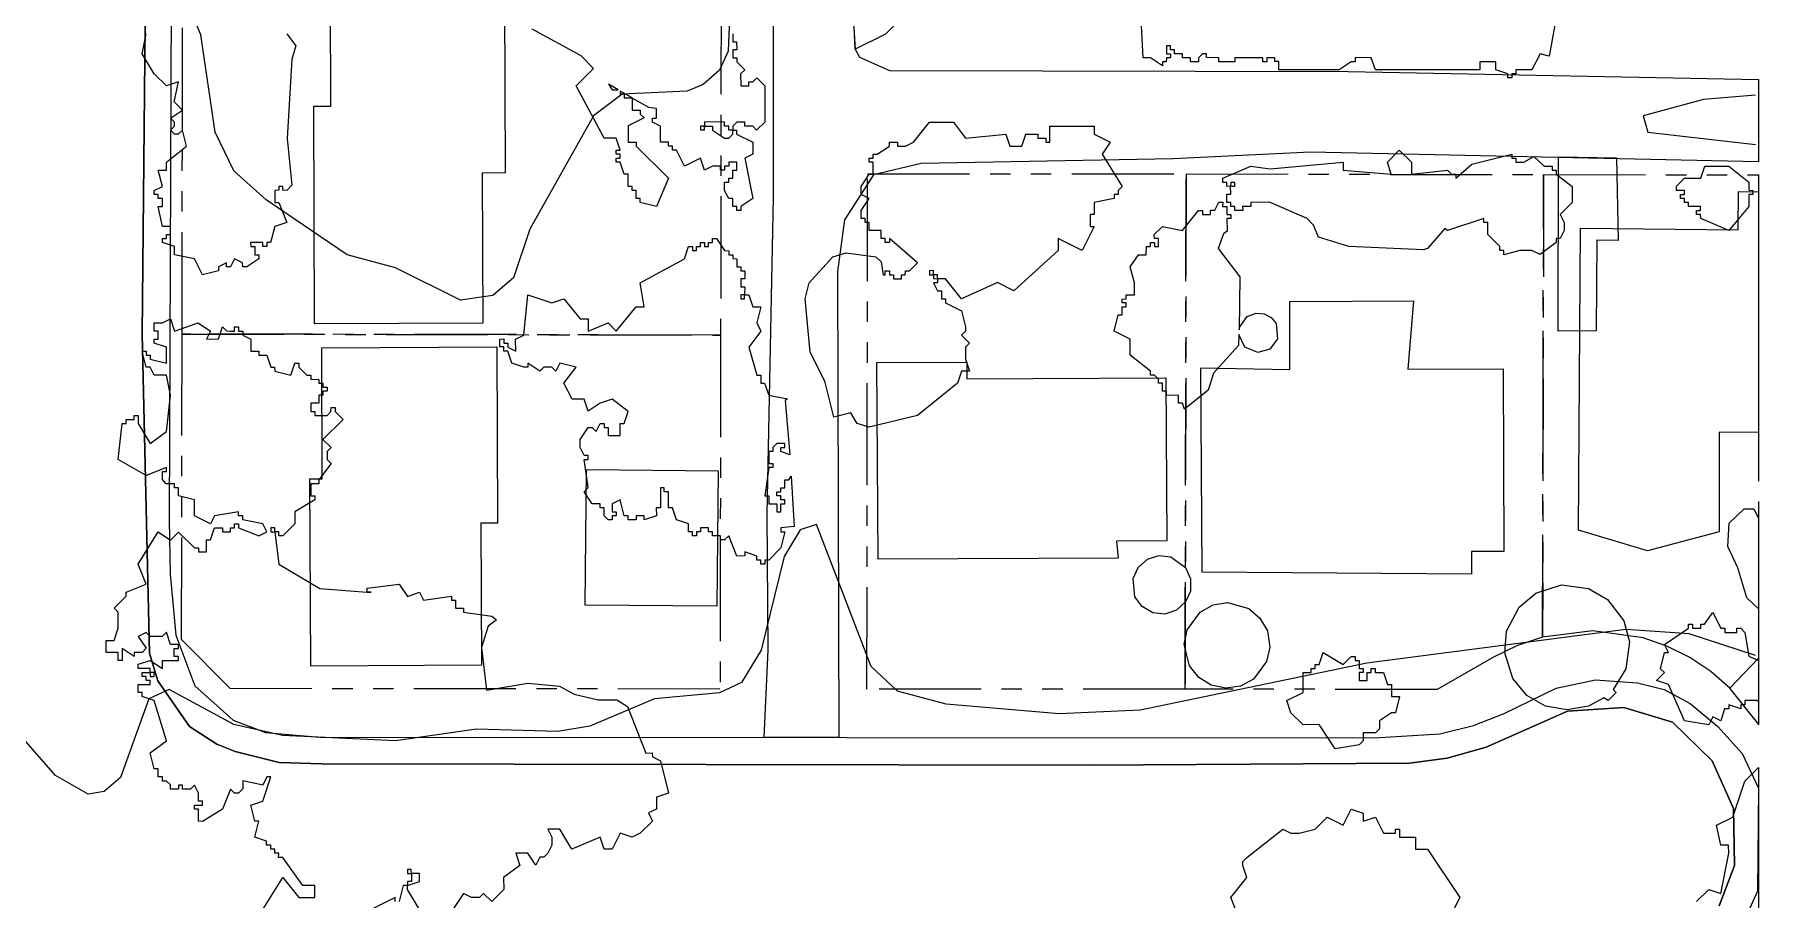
# Model space of a CAD drawing. Header units: metres. Extents: x -550 to 550, y -500 to 950.
# Drawn here: x 442.7 to 550, y 788.9 to 842.7 of the extents above; entities that cross this region are included whole.
import ezdxf

# ---------------------------------------------------------------- set-up
doc = ezdxf.new("R2010")
doc.units = ezdxf.units.M
doc.header["$LTSCALE"] = 2
doc.linetypes.add('PHANTOM', pattern=[6.35, 3.175, -0.635, 0.635, -0.635, 0.635, -0.635])
for name, color, linetype in [('SITE-BLDG-EXIST', 7, 'CONTINUOUS'), ('SITE-PARKING', 250, 'CONTINUOUS'), ('SITE-PROPERTY', 7, 'PHANTOM'), ('SITE-ROAD-CURB', 7, 'CONTINUOUS'), ('SITE-ROAD-GRAVEL', 32, 'CONTINUOUS'), ('SITE-ROAD-PAVED', 7, 'CONTINUOUS'), ('SITE-TREE-CANOPY', 94, 'CONTINUOUS'), ('TOPO-CONTOUR-MINOR', 9, 'CONTINUOUS')]:
    doc.layers.add(name, color=color, linetype=linetype)

msp = doc.modelspace()

# ---------------------------------------------------------------- linework, layer by layer
at = {"layer": 'SITE-BLDG-EXIST'}
for points in [[(470.56, 834.09), (470.59, 824.75), (460.12, 824.71), (460.07, 838.26), (461.14, 838.26), (461.12, 844.75), (471.94, 844.79), (471.98, 834.1)], [(547.56, 817.97), (547.56, 811.77), (543.1, 810.58), (538.8, 811.86), (538.93, 830.66), (548.74, 830.55), (548.76, 832.94), (550, 832.93), (550, 817.94)], [(534.14, 810.55), (532.13, 810.54), (532.13, 809.12), (515.38, 809.26), (515.29, 821.96), (520.83, 821.87), (520.82, 826.09), (528.52, 826.13), (528.18, 821.89), (534.1, 821.91)], [(471.51, 812.31), (470.48, 812.31), (470.51, 803.46), (459.89, 803.41), (459.84, 815.06), (460.6, 815.07), (460.57, 823.22), (471.47, 823.27)], [(495.2, 810.06), (495.13, 822.3), (500.73, 822.33), (500.73, 821.28), (513.12, 821.35), (513.17, 811.21), (510.04, 811.19), (510.15, 810.13)], [(476.97, 807.21), (477.06, 815.65), (485.25, 815.56), (485.16, 807.13)]]:
    msp.add_lwpolyline(points, close=True, dxfattribs=at)
at = {"layer": 'SITE-PARKING'}
for points in [[(506.76, 853.87), (506.12, 853.24), (505.91, 853.31), (505.72, 852.84), (495.66, 842.72), (493.78, 841.8), (493.53, 847.34), (495.82, 848.95), (495.78, 853.08), (501.01, 859.05)], [(541.27, 829.9), (539.93, 829.91), (539.89, 824.27), (537.52, 824.26), (537.54, 835.09), (541.16, 835.04)]]:
    msp.add_lwpolyline(points, close=True, dxfattribs=at)
at = {"layer": 'SITE-PROPERTY'}
for points in [[(485.4, 824.01), (451.88, 824.07), (451.91, 845.39), (485.43, 845.34)], [(514.31, 801.97), (494.5, 801.97), (494.55, 834.05), (514.37, 834.03)], [(536.56, 805.22), (534.99, 804.7), (533.5, 803.97), (530, 801.96), (514.31, 801.97), (514.37, 834.03), (536.62, 833.99)], [(548.21, 802.03), (547.03, 803.07), (545.72, 803.95), (544.3, 804.66), (542.82, 805.17), (539.69, 805.61), (536.56, 805.22), (536.62, 833.99), (550, 833.97), (550, 803.9)], [(485.36, 801.98), (454.88, 802.01), (451.84, 805.06), (451.88, 824.07), (485.4, 824.01)], [(549.94, 799.87), (548.21, 802.03), (550, 803.9), (550, 799.75)]]:
    msp.add_lwpolyline(points, close=True, dxfattribs=at)
at = {"layer": 'SITE-ROAD-CURB'}
for points in [[(451.34, 882.45), (451.07, 812.5), (451.13, 809.12), (451.5, 805.34), (452.68, 802.19), (455.06, 800.04), (457.08, 799.28), (460.45, 798.99), (526.08, 798.95), (530.17, 799.2), (532.26, 799.71), (534.17, 800.46), (537.4, 802.03), (539.86, 802.55), (542.46, 802.36), (544.13, 801.96), (545.74, 801.09), (547.47, 799.66), (548.98, 797.98), (550, 795.82), (549.93, 789.41), (549.04, 787.44)], [(547.56, 788.49), (548.51, 791), (548.45, 794.55), (547.11, 797.52), (544.64, 799.93), (541.62, 800.83), (538.12, 800.61), (533.04, 798.36), (530.63, 797.69), (528.27, 797.38), (508.41, 797.24), (460.56, 797.33), (457.92, 797.42), (455.19, 798.1), (454.04, 798.56), (452.35, 799.66), (450.36, 802.5), (449.86, 804.22), (449.4, 824.06), (449.67, 851.95)]]:
    msp.add_lwpolyline(points, dxfattribs=at)
at = {"layer": 'SITE-ROAD-GRAVEL'}
msp.add_lwpolyline([(493.51, 846.2), (493.78, 841.8), (494.05, 841.29), (495.9, 840.46), (524.46, 840.41), (550, 839.9), (550, 834.79), (522.11, 835.38), (513.57, 834.98), (497.89, 834.69), (494.92, 833.98), (493.1, 831.18), (492.68, 827.97), (492.76, 798.99), (488.11, 798.97), (488.35, 804.41), (488.3, 812.89), (488.7, 832.56), (488.67, 858.11)], dxfattribs=at)
at = {"layer": 'SITE-ROAD-PAVED'}
msp.add_lwpolyline([(439.45, 950), (449.81, 950), (449.57, 867.77), (449.67, 851.95), (449.4, 824.06), (449.86, 804.22), (450.36, 802.5), (452.35, 799.66), (454.04, 798.56), (455.19, 798.1), (457.92, 797.42), (460.56, 797.33), (508.41, 797.24), (528.27, 797.38), (530.63, 797.69), (533.04, 798.36), (538.12, 800.61), (541.62, 800.83), (544.64, 799.93), (547.11, 797.52), (548.45, 794.55), (548.51, 791), (547.56, 788.49)], dxfattribs=at)
at = {"layer": 'SITE-TREE-CANOPY'}
for points in [[(537.5, 844.32), (536.97, 841.37), (536.4, 841.51), (535.9, 840.51), (534.9, 840.51), (534.9, 840.26), (534.65, 840.26), (534.65, 840.01), (534.4, 840.01), (534.4, 840.26), (533.65, 840.51), (533.65, 841.01), (532.65, 841.01), (532.65, 840.51), (526.15, 840.51), (525.9, 841.26), (524.9, 841.27), (524.9, 841.01), (524.65, 841.01), (523.9, 840.51), (520.14, 840.51), (520.15, 841.02), (519.9, 841.02), (519.9, 841.26), (519.39, 841.26), (519.4, 841.01), (519.15, 841.01), (519.15, 841.26), (517.4, 841.26), (517.4, 841.01), (516.4, 841.01), (516.4, 841.26), (515.64, 841.27), (515.65, 841.51), (515.4, 841.51), (515.15, 841.25), (515.15, 841.01), (514.65, 841.01), (514.65, 841.26), (514.15, 841.26), (514.15, 841.51), (513.65, 841.51), (513.64, 841.76), (513.4, 841.76), (513.4, 842.01), (513.15, 842.01), (513.15, 841.51), (513.4, 841.51), (513.4, 841.26), (513.15, 841.26), (513.14, 841.01), (512.9, 841.01), (512.9, 840.76), (512.15, 841.26), (511.69, 841.26), (511.58, 843.66)], [(458.4, 842.76), (458.96, 842), (458.71, 841.18), (458.43, 836.23), (458.71, 833.33), (458.4, 833.01), (458.15, 833.02), (458.15, 833.26), (457.9, 833.26), (457.9, 833.02), (457.65, 833), (457.65, 832.26), (457.9, 832.26), (458.4, 831.01), (457.65, 830.76), (457.39, 829.76), (457.15, 829.76), (457.15, 829.51), (456.9, 829.51), (456.9, 829.76), (456.14, 829.76), (456.15, 829.51), (456.4, 829.51), (456.4, 829.01), (456.65, 829.01), (456.65, 828.76), (455.9, 828.26), (455.65, 828.26), (455.64, 828.51), (455.15, 828.76), (454.9, 828.26), (454.65, 828.26), (454.65, 828.51), (454.15, 828.26), (454.15, 828.01), (453.15, 827.76), (452.65, 828.76), (451.4, 829.01), (451.4, 829.51), (450.65, 829.77), (450.65, 830.01), (450.9, 830.01), (450.9, 830.27), (451.15, 830.27), (451.15, 830.77), (450.65, 830.76), (450.4, 832.01), (450.65, 832.01), (450.65, 832.51), (450.4, 832.51), (450.4, 832.76), (450.14, 832.76), (450.14, 833.01), (450.65, 833.26), (450.4, 834.26), (450.9, 834.26), (450.9, 834.76), (452.15, 835.76), (451.9, 836.76), (451.64, 836.5), (451.4, 836.51), (451.15, 836.76), (451.4, 837.01), (451.4, 837.26), (451.15, 837.51), (451.9, 838.01), (451.39, 838.51), (451.65, 839.76), (450.9, 839.51), (450.15, 840.26), (449.4, 841.51), (449.64, 842.76)], [(486.15, 842.76), (486.15, 842.26), (486.39, 842.26), (486.4, 841.76), (486.15, 841.76), (486.15, 841.26), (486.4, 841.26), (486.4, 841.01), (486.9, 840.51), (486.64, 840.26), (486.65, 839.51), (487.15, 839.51), (487.15, 839.77), (487.4, 839.76), (487.65, 840.01), (488.15, 839.51), (488.15, 837.26), (487.64, 836.76), (487.4, 837.01), (486.9, 837.01), (486.9, 837.26), (486.4, 837.26), (486.15, 837.01), (486.15, 836.76), (486.39, 836.76), (486.39, 836.51), (487.4, 836.01), (487.4, 835.26), (486.9, 835.02), (487.4, 832.51), (486.65, 832.01), (486.65, 831.76), (486.4, 831.76), (486.4, 832.01), (486.15, 832.01), (486.15, 832.51), (485.9, 832.51), (485.65, 833.01), (485.65, 833.52), (485.9, 833.52), (485.9, 833.76), (486.15, 833.76), (486.15, 834.26), (486.4, 834.26), (486.4, 834.76), (485.9, 834.76), (485.9, 834.51), (485.65, 834.51), (485.65, 834.26), (485.39, 834.26), (485.39, 834.51), (484.9, 834.51), (484.4, 834.26), (484.15, 835.01), (483.15, 834.51), (482.65, 835.51), (482.4, 835.51), (482.4, 835.76), (482.15, 835.76), (482.15, 836.01), (481.65, 836.01), (481.65, 837.01), (481.15, 837.26), (481.15, 837.51), (481.4, 837.51), (481.4, 838.11), (480.93, 838.16), (479.9, 838.75), (479.89, 838.01), (480.4, 838), (480.4, 837.76), (480.65, 837.52), (479.65, 837.02), (479.65, 836.01), (480.14, 836.01), (480.14, 835.76), (482.15, 833.76), (481.4, 832.01), (480.4, 832.26), (480.4, 832.51), (480.15, 832.51), (480.15, 833.01), (479.9, 833.01), (479.9, 833.26), (479.65, 833.26), (479.65, 834.01), (479.4, 834.01), (479.15, 834.76), (478.9, 834.76), (478.9, 835.01), (479.15, 835.01), (479.15, 835.26), (478.9, 835.26), (478.9, 835.51), (479.15, 835.51), (478.9, 836.26), (478.15, 836.26), (476.4, 839.51), (477.48, 840.59), (476.72, 841.39), (473.66, 843.04)], [(456.9, 788.26), (458.15, 790.26), (459.15, 789.01), (460.15, 789.01), (460.15, 789.76), (459.4, 789.76), (458.15, 791.51), (457.89, 791.51), (457.9, 791.76), (457.65, 791.76), (457.65, 792.01), (457.4, 792.01), (457.4, 792.26), (457.14, 792.26), (457.14, 792.52), (456.4, 792.76), (456.65, 793.76), (456.4, 793.76), (456.15, 794.76), (456.9, 795.01), (457.4, 796.51), (457.15, 796.51), (456.9, 796.01), (455.65, 796.27), (455.65, 795.77), (455.4, 795.51), (455.15, 795.51), (454.89, 795.75), (454.39, 794.51), (453.15, 793.75), (452.9, 793.76), (452.9, 794.51), (452.65, 794.51), (452.65, 794.76), (453.15, 794.76), (453.15, 795.01), (452.9, 795.01), (452.9, 795.51), (452.65, 796.01), (452.4, 795.76), (451.9, 795.76), (451.9, 796.01), (451.65, 796.01), (451.65, 795.76), (451.15, 795.76), (451.15, 796.02), (450.9, 796.26), (450.65, 796.26), (450.65, 796.51), (450.39, 796.51), (450.4, 797.01), (450.15, 797.01), (449.9, 798.01), (450.9, 798.76), (450.15, 801.26), (449.4, 801.51), (449.4, 801.76), (449.14, 801.76), (449.15, 802.26), (449.9, 802.26), (449.9, 802.51), (449.65, 802.51), (449.64, 802.76), (449.4, 802.76), (449.4, 803.01), (449.9, 803.01), (449.9, 803.26), (449.15, 803.26), (449.15, 803.52), (449.9, 803.76), (450.65, 803.26), (450.65, 803.76), (451.65, 803.76), (451.65, 804.01), (451.39, 804.01), (451.39, 804.51), (451.65, 804.51), (451.65, 804.76), (451.15, 804.76), (450.9, 805.52), (450.64, 805.26), (449.9, 805.26), (449.65, 805.51), (449.15, 805.26), (449.65, 804.52), (449.4, 804.26), (448.89, 804.26), (448.89, 804), (448.15, 804.51), (448.15, 803.76), (447.9, 803.76), (447.9, 804.26), (447.15, 804.26), (447.15, 805.01), (447.65, 805.01), (447.9, 805.76), (447.9, 806.76), (447.65, 807.01), (448.4, 807.77), (448.4, 808.01), (449.64, 808.51), (449.15, 809.76), (450.4, 811.76), (451.15, 811.25), (451.65, 811.75), (452.65, 810.76), (452.9, 810.76), (452.9, 810.51), (453.4, 810.51), (453.4, 811.26), (453.65, 811.26), (453.9, 812.01), (454.4, 812.01), (454.39, 811.76), (454.9, 811.76), (454.9, 812.01), (455.15, 812.01), (455.15, 812.26), (455.4, 812.26), (455.4, 812.01), (456.65, 811.51), (457.15, 811.76), (456.9, 812.26), (455.65, 812.51), (455.65, 812.76), (455.4, 812.76), (455.4, 813.01), (453.9, 812.76), (453.64, 812.26), (452.65, 812.77), (452.65, 813.76), (451.65, 814.01), (451.65, 814.51), (451.4, 814.51), (451.4, 814.76), (450.89, 814.76), (450.65, 815.02), (450.65, 815.52), (450.9, 815.52), (450.9, 815.76), (449.65, 815.26), (447.9, 816.26), (448.15, 818.51), (448.4, 818.51), (448.4, 818.76), (448.9, 818.75), (448.9, 819.01), (449.14, 819.01), (449.15, 818.51), (449.9, 817.26), (450.9, 818.01), (451.15, 820.26), (450.9, 821.51), (450.14, 821.51), (449.9, 822.01), (449.65, 822.01), (449.4, 823.01), (449.65, 823.01), (449.65, 822.76), (449.9, 822.76), (449.9, 822.51), (450.9, 822.26), (450.9, 823.26), (450.15, 823.51), (450.15, 823.76), (450.4, 823.76), (450.4, 824.26), (450.15, 824.26), (450.15, 824.76), (450.65, 824.76), (451.15, 825.01), (451.4, 824.26), (452.89, 824.76), (453.64, 824.26), (453.4, 823.76), (454.15, 823.77), (454.4, 824.51), (454.65, 824.27), (454.89, 824.26), (455.15, 824.26), (455.15, 824.51), (455.4, 824.51), (455.4, 824.26), (455.65, 824.26), (455.65, 824.01), (456.15, 823.76), (456.15, 823.01), (456.65, 823.01), (456.65, 822.76), (457.15, 822.76), (457.4, 822.01), (457.64, 822.01), (457.65, 821.76), (458.65, 821.51), (458.89, 822.26), (459.15, 822.26), (459.15, 822.01), (459.65, 821.51), (459.9, 821.51), (459.9, 821.26), (460.4, 821.25), (460.4, 821.01), (460.65, 821.01), (460.65, 820.77), (460.9, 820.76), (460.9, 820.51), (460.65, 820.51), (460.65, 820.26), (460.39, 820.26), (460.4, 819.76), (459.9, 819.76), (459.9, 819.26), (460.15, 819.26), (460.15, 819.01), (460.9, 819.01), (461.14, 819.26), (461.15, 819.51), (461.4, 819.51), (461.4, 819.26), (461.9, 818.76), (460.65, 817.51), (461.15, 817.02), (460.9, 816.76), (460.9, 816.26), (461.15, 816.01), (460.4, 815.01), (460.4, 814.76), (459.9, 814.76), (459.9, 814.01), (460.15, 814.01), (460.15, 813.76), (458.9, 813.01), (458.9, 812.26), (458.15, 811.51), (457.9, 811.51), (457.9, 811.76), (457.65, 811.76), (457.9, 809.76), (460.45, 808.24), (463.4, 808.02), (463.4, 808.26), (465.4, 808.51), (465.9, 807.75), (466.65, 808.01), (466.9, 807.51), (468.65, 807.76), (468.65, 807.51), (468.9, 807.51), (468.9, 807.01), (469.4, 807.01), (469.4, 806.76), (471.15, 806.51), (471.44, 806.29), (470.92, 805.89), (470.51, 804.57), (470.82, 801.92), (473.4, 802.34), (475.38, 802.16), (476.29, 801.66), (477.78, 801.32), (478.94, 801.32), (479.6, 800.9), (480.74, 798), (481.14, 798.01), (481.15, 797.76), (481.65, 797.51), (482.15, 795.51), (481.4, 795.26), (481.4, 794.51), (480.9, 794.27), (481.15, 793.76), (480.4, 793.01), (479.9, 792.77), (479.15, 793.01), (478.64, 792.01), (478.15, 792.01), (477.9, 792.76), (476.14, 792.01), (475.39, 793.26), (474.65, 793.26), (474.9, 792.76), (474.9, 792.26), (474.65, 791.76), (474.4, 791.52), (474.15, 791.52), (473.9, 791.02), (473.4, 791.76), (472.65, 791.76), (472.9, 791.01), (471.89, 790.26), (471.9, 789.5), (471.15, 788.76), (470.65, 789.26), (470.4, 789.01), (469.9, 789.01), (469.4, 789.26), (468.39, 787.76)], [(546.15, 788.76), (546.9, 789.51), (547.65, 789.26), (548.15, 791.76), (548.14, 792.26), (547.65, 792.26), (547.39, 793.51), (548.4, 794.01), (549.15, 796.26), (550, 797.11), (550, 785.59)], [(517.65, 787.76), (517.15, 789.02), (518.15, 790.26), (517.9, 791.01), (517.9, 791.26), (518.15, 791.51), (520.4, 793.26), (520.89, 793.02), (521.4, 793.01), (522.4, 793.26), (523.15, 794.01), (524.15, 793.51), (524.65, 794.51), (525.4, 794.26), (525.4, 793.76), (526.15, 794.01), (526.65, 793.01), (527.4, 793.01), (527.4, 793.26), (527.65, 793.26), (527.65, 792.76), (528.65, 792.76), (528.65, 792.01), (529.4, 792.02), (531.4, 789.01), (530.65, 787.51)], [(465.14, 788.76), (465.15, 789.01), (463.65, 788.26)], [(466.65, 788.27), (465.9, 789.51), (465.9, 789.76), (465.64, 789.76), (465.4, 788.76)]]:
    msp.add_lwpolyline(points, dxfattribs=at)
for points in [[(478.65, 839.26), (479.02, 839.26), (478.41, 839.61)], [(479.89, 838.76), (479.14, 839.19), (479.14, 839.01), (479.4, 839.01), (479.4, 838.76)], [(484.15, 837.01), (484.15, 836.77), (484.4, 836.77), (484.4, 837.01)], [(485.9, 836.76), (485.9, 837.01), (485.65, 837.01), (485.65, 837.26), (484.4, 837.27), (484.4, 837.01), (484.9, 837.01), (484.9, 836.76), (485.65, 836.26), (485.9, 836.26), (486.15, 836.51), (486.15, 836.76)], [(498.9, 827.26), (498.65, 827.26), (498.89, 826.76), (499.15, 826.76), (499.15, 826.26), (499.4, 826.26), (499.4, 826.01), (500.4, 825.51), (500.65, 824.51), (500.65, 824.26), (500.4, 824.01), (500.9, 823.51), (500.65, 823.26), (500.65, 822.51), (500.9, 821.76), (500.4, 821.76), (500.14, 821.01), (497.65, 819.01), (494.65, 818.27), (493.9, 818.51), (493.51, 819.17), (492.45, 818.9), (491.89, 821.14), (490.97, 822.95), (490.66, 826.26), (490.91, 827.25), (492.39, 828.88), (493.22, 829.12), (495.05, 828.88), (495.39, 828.56), (495.52, 827.76), (495.65, 827.76), (495.65, 828.01), (495.9, 828.01), (495.9, 827.76), (496.15, 827.76), (496.15, 827.51), (496.65, 827.51), (496.65, 827.76), (496.89, 827.76), (496.9, 828.01), (497.15, 828.01), (497.65, 828.51), (495.9, 830.01), (495.9, 829.77), (495.65, 829.77), (495.65, 830.01), (495.4, 830.01), (495.4, 830.51), (494.64, 830.51), (494.65, 831.01), (494.4, 831.01), (494.4, 831.26), (494.15, 831.26), (494.15, 831.76), (494.65, 832.51), (494.15, 832.76), (494.15, 833.26), (494.65, 834.01), (494.89, 834), (494.9, 834.76), (494.65, 834.76), (494.65, 835.01), (494.9, 835.01), (494.9, 835.26), (495.15, 835.26), (495.9, 835.76), (495.9, 836.01), (496.4, 836.01), (496.4, 835.76), (496.9, 835.76), (497.4, 836.02), (498.4, 837.26), (499.9, 837.26), (500.65, 836.26), (503.15, 836.51), (503.4, 835.76), (504.15, 835.76), (504.4, 836.51), (505.15, 836.51), (505.15, 836.26), (505.65, 836.26), (505.65, 836.01), (505.9, 836), (505.9, 837.01), (508.65, 837.01), (508.65, 836.51), (509.65, 836.01), (509.15, 835.26), (510.4, 833.26), (510.15, 833.01), (510.15, 832.76), (509.9, 832.76), (509.9, 832.51), (508.65, 832.26), (508.65, 831.51), (508.4, 831.51), (508.4, 830.76), (508.65, 830.76), (507.9, 829.26), (506.4, 830.01), (506.4, 829.26), (503.65, 826.76), (502.64, 827.27), (500.4, 826.26), (499.39, 827.51), (498.9, 827.51)], [(516.9, 833.25), (516.9, 833.51), (516.65, 833.51), (516.65, 833.76), (518.4, 834.51), (519.61, 834.35), (524.15, 834.76), (524.15, 834.26), (527.14, 834.01), (526.9, 834.76), (527.64, 835.51), (528.4, 834.76), (528.4, 834.01), (530.65, 834.26), (530.9, 834.01), (531.15, 834.01), (531.15, 833.76), (532.15, 834.64), (534.64, 835.26), (534.64, 835.01), (534.9, 835.01), (534.9, 834.76), (535.4, 834.76), (536.01, 835.12), (536.65, 834.51), (537.15, 834.51), (537.15, 834.26), (537.4, 834.26), (537.4, 834.01), (538.4, 833.26), (538.4, 832.26), (537.65, 831.51), (537.9, 831.02), (537.9, 830.52), (537.65, 830.01), (537.4, 830.02), (537.4, 829.76), (536.4, 829.02), (535.89, 829.26), (535.15, 829.26), (534.15, 829.01), (534.15, 829.26), (533.9, 829.26), (533.9, 829.51), (533.15, 830.27), (533.15, 831.01), (532.9, 831.01), (532.9, 831.26), (530.65, 830.51), (530.48, 830.64), (529.39, 829.4), (529.14, 829.31), (524.51, 829.51), (522.62, 830.1), (522.31, 830.85), (521.9, 831.26), (519.56, 832.28), (518.4, 832.26), (518.4, 832.01), (517.89, 832.01), (517.9, 831.76), (517.4, 831.76), (517.4, 832.01), (517.15, 832.01), (517.15, 832.26), (516.9, 832.26), (516.9, 832.77), (517.15, 832.77), (517.14, 833.27)], [(549.39, 833.02), (549.65, 833.01), (549.65, 832.76), (549.4, 832.76), (549.4, 832.01), (548.15, 830.51), (546.4, 831.26), (546.39, 831.51), (546.15, 831.51), (546.15, 831.76), (546.39, 831.76), (546.39, 832.01), (545.65, 832.01), (545.65, 832.26), (545.4, 832.26), (545.4, 832.51), (545.15, 832.51), (545.15, 832.76), (545.4, 832.76), (545.4, 833.01), (544.9, 833.01), (544.9, 833.27), (545.4, 833.77), (546.4, 833.76), (546.65, 834.51), (548.15, 834.51), (549.39, 833.52)], [(517.4, 833.27), (517.4, 833.51), (517.15, 833.51), (517.14, 833.27)], [(517.72, 824.53), (518.18, 825.17), (518.73, 825.38), (519.22, 825.33), (519.66, 825.11), (519.97, 824.72), (520.05, 823.77), (519.59, 823.14), (518.84, 822.92), (518.03, 823.26), (517.65, 824.04), (517.63, 823.35), (516.08, 821.64), (515.75, 820.58), (514.27, 819.39), (514.15, 819.77), (513.9, 819.77), (513.9, 820.25), (513.15, 820.26), (513.15, 820.51), (512.9, 820.51), (512.9, 821.01), (512.65, 821.01), (512.65, 821.26), (512.4, 821.51), (512.15, 821.51), (512.15, 821.76), (510.9, 822.76), (510.9, 823.76), (509.89, 824.26), (510.15, 825.27), (510.39, 825.26), (510.39, 825.77), (510.65, 825.77), (510.65, 826.01), (510.4, 826.01), (510.4, 826.25), (510.65, 826.27), (510.65, 826.51), (511.15, 826.51), (511.15, 827.26), (510.9, 828.26), (511.4, 829.01), (511.89, 829.01), (511.9, 829.51), (512.15, 829.51), (512.15, 829.76), (512.4, 829.76), (512.4, 829.51), (512.65, 829.51), (512.65, 830.01), (512.4, 830.01), (512.39, 830.26), (512.9, 830.76), (514.15, 830.51), (515.15, 831.76), (515.39, 831.76), (515.39, 831.51), (515.9, 831.51), (515.9, 831.77), (516.15, 831.77), (516.4, 832.27), (516.65, 832.27), (516.64, 832.01), (516.9, 832.01), (516.9, 831.51), (517.15, 831.51), (517.15, 831.26), (516.9, 831.26), (516.92, 830.47), (516.69, 830.31), (516.36, 829.4), (517.72, 827.64), (517.67, 824.34)], [(487.15, 826.51), (487.4, 825.76), (487.9, 825.76), (487.65, 824.76), (487.9, 824.26), (487.15, 823.26), (487.65, 821.51), (487.9, 821.51), (487.9, 821.01), (488.14, 821.01), (488.4, 820.26), (489.57, 820.03), (489.41, 819.93), (489.71, 816.55), (489.15, 816.76), (489.15, 817.01), (489.4, 817.01), (489.4, 817.26), (488.9, 817.26), (488.65, 817.02), (488.65, 816.76), (488.4, 816.76), (488.4, 816.01), (488.64, 816.01), (488.65, 815.76), (488.4, 815.76), (488.15, 814.01), (488.4, 814.01), (488.4, 813.51), (488.9, 813.51), (488.9, 813.01), (489.15, 813.01), (489.15, 813.51), (489.4, 813.51), (489.4, 813.76), (489.15, 813.76), (489.15, 814.01), (488.89, 814.01), (488.89, 814.26), (489.15, 814.26), (489.15, 814.51), (489.4, 814.51), (489.39, 815.01), (489.65, 815.01), (489.79, 815.23), (489.98, 812.1), (489.14, 812.01), (489.14, 811.76), (489.4, 811.76), (489.15, 810.76), (488.4, 810.01), (488.15, 810.01), (488.15, 809.76), (487.9, 809.76), (487.9, 810.01), (487.65, 810.01), (487.65, 810.26), (486.9, 810.51), (486.9, 810.27), (486.4, 810.25), (485.9, 811.51), (485.65, 811.26), (485.39, 811.26), (485.39, 811.51), (484.9, 811.51), (484.9, 811.76), (484.65, 811.76), (484.65, 812.01), (484.15, 812.02), (484.15, 811.76), (483.9, 811.76), (483.9, 811.51), (483.65, 811.52), (483.65, 811.76), (483.4, 811.76), (483.39, 812.26), (482.65, 812.51), (482.4, 813.26), (482.15, 813.26), (482.15, 814.26), (481.89, 814.26), (481.89, 814.51), (481.65, 814.51), (481.65, 813.26), (481.39, 813.26), (481.4, 812.76), (480.65, 812.51), (480.65, 812.76), (480.14, 812.77), (480.15, 812.51), (479.65, 812.51), (479.65, 812.75), (479.4, 812.76), (479.15, 813.76), (478.65, 813.51), (478.65, 813.01), (478.89, 813.01), (478.89, 812.76), (478.65, 812.76), (478.65, 812.51), (478.4, 812.51), (478.15, 812.76), (478.15, 813.26), (477.9, 813.26), (477.9, 813.51), (477.4, 813.51), (476.9, 814.26), (477.15, 814.52), (476.9, 816.26), (477.15, 816.26), (477.15, 816.51), (476.9, 816.51), (476.65, 817.01), (476.65, 817.51), (477.15, 818.26), (477.4, 818.26), (477.65, 818.01), (477.9, 818.51), (478.15, 818.51), (478.15, 818.26), (478.4, 818.26), (478.39, 817.76), (479.15, 817.76), (479.15, 818.51), (479.4, 818.51), (479.65, 819.26), (478.65, 820.01), (477.9, 819.76), (477.15, 819.27), (476.9, 820.01), (476.15, 820.01), (475.65, 821.01), (476.4, 822.01), (475.4, 822.26), (475.15, 821.76), (474.9, 822.02), (474.4, 822.01), (474.14, 821.76), (473.4, 822.26), (473.4, 822.01), (473.15, 822.01), (472.4, 822.26), (472.15, 823.01), (471.9, 823.01), (471.9, 823.27), (471.65, 823.27), (471.65, 823.75), (471.9, 823.77), (471.9, 823.51), (472.15, 823.51), (472.15, 823.26), (472.65, 823.01), (472.64, 823.76), (473.15, 824.01), (473.4, 826.51), (474.89, 826.01), (475.65, 826.26), (476.65, 825.01), (477.15, 825.01), (477.15, 824.26), (478.4, 824.76), (478.89, 824.26), (480.15, 825.76), (480.64, 825.76), (480.4, 827.26), (483.15, 828.76), (483.39, 829.51), (483.65, 829.51), (483.65, 829.26), (483.9, 829.26), (483.9, 829.51), (484.15, 829.51), (484.15, 829.76), (484.4, 829.76), (484.4, 829.51), (484.64, 829.51), (484.64, 829.76), (484.9, 829.76), (484.9, 830.01), (485.15, 830.01), (485.65, 829.26), (485.9, 829.25), (485.9, 829.01), (486.15, 829.01), (486.15, 828.77), (486.4, 828.76), (486.4, 828.26), (486.65, 828.26), (486.65, 828.01), (486.9, 828.01), (486.9, 827.51), (486.65, 827.51), (486.65, 827.01), (486.9, 827.01), (486.89, 826.51)], [(498.65, 828.02), (498.4, 828), (498.4, 827.76), (498.65, 827.76)], [(498.9, 827.76), (498.65, 827.76), (498.65, 827.52), (498.9, 827.51)], [(486.65, 826.51), (486.65, 826.26), (486.89, 826.26), (486.89, 826.51)], [(549.27, 807.66), (548.71, 809.53), (548.08, 810.86), (548.17, 812.3), (549.11, 813.19), (549.7, 813.19), (550, 812.59), (550, 806.98)], [(457.65, 812.01), (457.4, 812.01), (457.4, 811.76), (457.65, 811.76)], [(514.65, 808.08), (514.34, 807.4), (513.78, 806.88), (513.05, 806.65), (512.3, 806.73), (511.64, 807.11), (511.19, 807.73), (511.08, 808.86), (511.39, 809.55), (511.96, 810.06), (512.68, 810.29), (513.43, 810.21), (514.34, 809.54), (514.65, 808.85)], [(541.15, 801.76), (540.65, 801.26), (540.38, 801.43), (539.42, 800.91), (538.09, 800.68), (536.75, 800.92), (535.58, 801.59), (534.71, 802.63), (534.21, 804.23), (534.32, 805.58), (535.1, 807.08), (536.14, 807.95), (537.74, 808.46), (539.41, 808.23), (540.59, 807.55), (541.62, 806.22), (541.97, 804.91), (541.75, 803.25), (540.96, 801.95)], [(463.4, 808.01), (463.64, 808.01), (463.4, 808.02)], [(519.58, 804.59), (519.38, 803.7), (518.56, 802.6), (517.75, 802.17), (516.84, 802.04), (515.93, 802.22), (515.16, 802.71), (514.58, 803.42), (514.26, 804.76), (514.44, 805.66), (515.24, 806.77), (516.05, 807.22), (516.95, 807.36), (518.27, 807), (518.97, 806.4), (519.43, 805.61)], [(549.9, 801.26), (549.15, 801.26), (549.14, 801.01), (548.9, 801.01), (548.9, 800.76), (548.15, 801.01), (548.15, 800.76), (547.89, 800.76), (547.65, 800.01), (547.15, 800.26), (546.9, 799.76), (545.4, 800), (544.4, 802.26), (543.65, 802.51), (544.15, 803.01), (543.9, 803.25), (544.15, 804.26), (544.4, 804.26), (544.15, 804.76), (545.65, 805.76), (545.65, 806.01), (545.9, 806.01), (545.9, 805.76), (546.4, 805.77), (546.4, 806.01), (546.64, 806.01), (547.15, 806.75), (547.65, 805.76), (547.9, 805.76), (547.9, 805.51), (548.64, 805.51), (548.65, 805.76), (548.9, 805.76), (549.15, 805.51), (549.39, 804.02), (550, 803.76), (550, 801.19)], [(524.15, 803.51), (524.65, 804.01), (524.9, 804.01), (524.9, 803.76), (525.15, 803.76), (525.15, 803.26), (525.4, 803.26), (525.4, 803.01), (525.15, 803.01), (525.15, 802.51), (525.65, 802.51), (525.65, 803.01), (525.9, 803.01), (525.9, 803.27), (526.14, 803.27), (526.14, 803.01), (526.65, 803.01), (526.9, 802.26), (527.15, 802.26), (527.15, 801.51), (527.65, 801.51), (527.4, 800.51), (527.15, 800.51), (526.4, 800.01), (526.4, 799.51), (526.15, 799.26), (525.4, 799.26), (525.4, 798.76), (525.15, 798.51), (523.65, 798.26), (522.65, 799.77), (521.65, 799.76), (520.9, 800.51), (520.64, 801.26), (521.65, 801.76), (521.65, 803.01), (522.15, 803.01), (522.15, 803.26), (522.4, 803.26), (522.4, 803.51), (522.65, 803.51), (522.9, 804.26)], [(449.9, 802.76), (450.15, 802.76), (450.15, 803.01), (449.9, 803.01)], [(466.14, 790.76), (465.9, 790.76), (465.9, 790.51), (466.15, 790.51)], [(466.65, 790.01), (466.65, 790.51), (466.15, 790.51), (466.15, 790.01), (465.9, 790.01), (465.9, 789.76)]]:
    msp.add_lwpolyline(points, close=True, dxfattribs=at)
at = {"layer": 'TOPO-CONTOUR-MINOR'}
for points in [[(485.95, 843.7), (485.87, 841.68), (485.32, 840.48), (484.32, 839.6), (483.31, 839.19), (479.28, 839), (477.49, 837.65), (473.53, 830.6), (472.5, 827.57), (471.22, 826.47), (469.2, 826.18), (465.17, 828.19), (462.15, 829.01), (457.11, 832.42), (455.1, 834.23), (453.94, 836.64), (453.05, 842.69), (450.06, 849.82)], [(549.81, 838.93), (546.58, 838.66), (542.82, 837.65), (543.12, 836.64), (549.81, 835.86)], [(549.81, 804.06), (545.68, 805.41), (541.75, 805.69), (525.63, 803.59), (511.52, 800.67), (506.48, 800.43), (499.43, 801.05), (496.41, 801.85), (494.77, 803.39), (491.37, 812.23), (490.36, 811.88), (489.35, 810.23), (487.92, 804.4), (486.7, 802.38), (485.32, 801.75), (481.29, 801.37), (477.26, 799.68), (475.25, 799.35), (470.21, 799.49), (465.17, 798.77), (458.12, 799.09), (455.1, 799.77), (451.07, 801.96), (449.81, 801.38), (448.04, 796.47), (447.03, 795.6), (446.03, 795.45), (444.01, 796.6), (440.99, 800.05)]]:
    msp.add_lwpolyline(points, dxfattribs=at)

doc.saveas('drawing.dxf')
